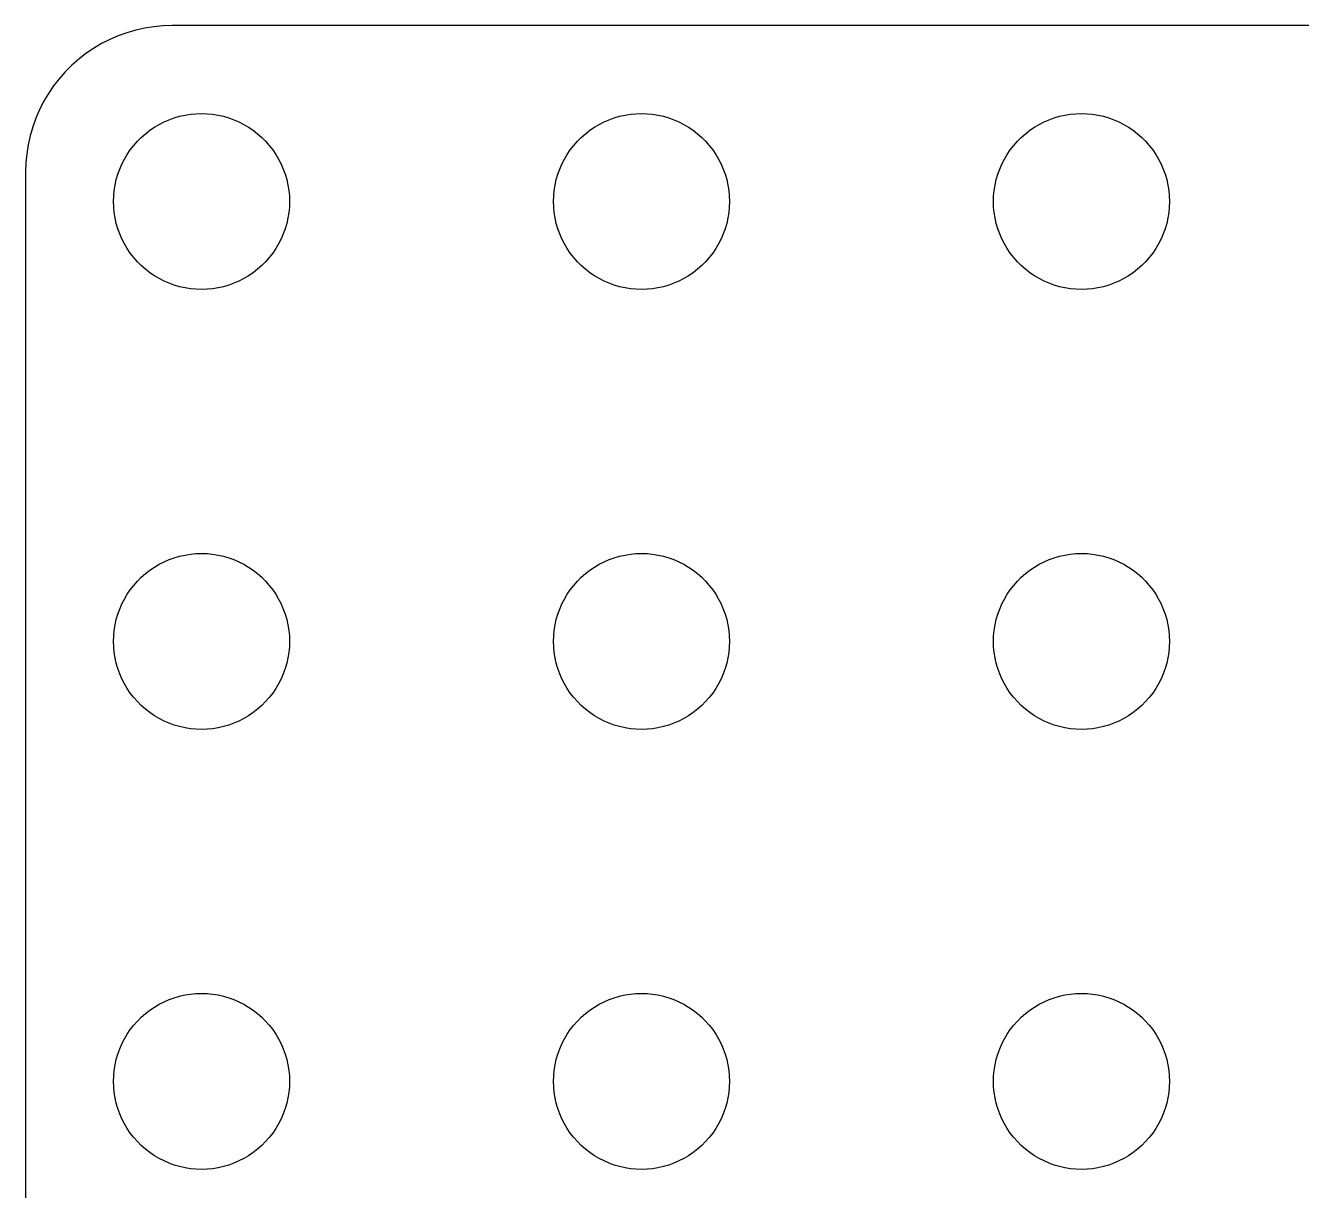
# Model space of a CAD drawing. Header units: metres. Extents: x -43.5 to 43.5, y -36 to 36.
# Drawn here: x -43.5 to 0, y -3.72 to 36 of the extents above; entities that cross this region are included whole.
import ezdxf

# ---------------------------------------------------------------- set-up
doc = ezdxf.new("R2010")
doc.units = ezdxf.units.M

msp = doc.modelspace()

# ---------------------------------------------------------------- linework, layer by layer
for p, q in [((-40.0451, 35.7553), (-40.3406, 35.6489)), ((-39.7435, 35.8429), (-40.0451, 35.7553)), ((-39.4369, 35.9114), (-39.7435, 35.8429)), ((-39.1267, 35.9606), (-39.4369, 35.9114)), ((-38.8139, 35.9901), (-39.1267, 35.9606)), ((-38.5, 36), (-38.8139, 35.9901)), ((38.5, 36), (-38.5, 36)), ((-40.9088, 35.3815), (-41.1791, 35.2216)), ((-40.6289, 35.5241), (-40.9088, 35.3815)), ((-40.3406, 35.6489), (-40.6289, 35.5241)), ((-41.6871, 34.8526), (-41.9227, 34.6448)), ((-41.4389, 35.0451), (-41.6871, 34.8526)), ((-41.1791, 35.2216), (-41.4389, 35.0451)), ((-42.1448, 34.4227), (-42.3526, 34.1871)), ((-41.9227, 34.6448), (-42.1448, 34.4227)), ((-42.5451, 33.9389), (-42.7216, 33.6791)), ((-42.3526, 34.1871), (-42.5451, 33.9389)), ((-42.7216, 33.6791), (-42.8815, 33.4088)), ((-43.0241, 33.1289), (-43.1489, 32.8406)), ((-42.8815, 33.4088), (-43.0241, 33.1289)), ((-43.1489, 32.8406), (-43.2553, 32.5451)), ((-39.1075, 32.533), (-38.9453, 32.6289)), ((-38.9453, 32.6289), (-38.7773, 32.7145)), ((-38.7773, 32.7145), (-38.6044, 32.7893)), ((-38.6044, 32.7893), (-38.427, 32.8532)), ((-38.427, 32.8532), (-38.2461, 32.9057)), ((-38.2461, 32.9057), (-38.0621, 32.9469)), ((-38.0621, 32.9469), (-37.876, 32.9763)), ((-37.876, 32.9763), (-37.6884, 32.9941)), ((-37.6884, 32.9941), (-37.5, 33)), ((-37.5, 33), (-37.3116, 32.9941)), ((-37.3116, 32.9941), (-37.124, 32.9763)), ((-37.124, 32.9763), (-36.9379, 32.9469)), ((-36.9379, 32.9469), (-36.7539, 32.9057)), ((-36.7539, 32.9057), (-36.5729, 32.8532)), ((-36.5729, 32.8532), (-36.3956, 32.7893)), ((-36.3956, 32.7893), (-36.2227, 32.7145)), ((-36.2227, 32.7145), (-36.0547, 32.6289)), ((-36.0547, 32.6289), (-35.8925, 32.533)), ((-24.1075, 32.533), (-23.9453, 32.6289)), ((-23.9453, 32.6289), (-23.7773, 32.7145)), ((-23.7773, 32.7145), (-23.6044, 32.7893)), ((-23.6044, 32.7893), (-23.427, 32.8532)), ((-23.427, 32.8532), (-23.2461, 32.9057)), ((-23.2461, 32.9057), (-23.0621, 32.9469)), ((-23.0621, 32.9469), (-22.876, 32.9763)), ((-22.876, 32.9763), (-22.6884, 32.9941)), ((-22.6884, 32.9941), (-22.5, 33)), ((-22.5, 33), (-22.3116, 32.9941)), ((-22.3116, 32.9941), (-22.124, 32.9763)), ((-22.124, 32.9763), (-21.9379, 32.9469)), ((-21.9379, 32.9469), (-21.7539, 32.9057)), ((-21.7539, 32.9057), (-21.5729, 32.8532)), ((-21.5729, 32.8532), (-21.3956, 32.7893)), ((-21.3956, 32.7893), (-21.2227, 32.7145)), ((-21.2227, 32.7145), (-21.0547, 32.6289)), ((-21.0547, 32.6289), (-20.8925, 32.533)), ((-9.10747, 32.533), (-8.94525, 32.6289)), ((-8.94525, 32.6289), (-8.77733, 32.7145)), ((-8.77733, 32.7145), (-8.60437, 32.7893)), ((-8.60437, 32.7893), (-8.42705, 32.8532)), ((-8.42705, 32.8532), (-8.24606, 32.9057)), ((-8.24606, 32.9057), (-8.06213, 32.9469)), ((-8.06213, 32.9469), (-7.87599, 32.9763)), ((-7.87599, 32.9763), (-7.68837, 32.9941)), ((-7.68837, 32.9941), (-7.5, 33)), ((-7.5, 33), (-7.31161, 32.9941)), ((-7.31161, 32.9941), (-7.12399, 32.9763)), ((-7.12399, 32.9763), (-6.93785, 32.9469)), ((-6.93785, 32.9469), (-6.75392, 32.9057)), ((-6.75392, 32.9057), (-6.57294, 32.8532)), ((-6.57294, 32.8532), (-6.39561, 32.7893)), ((-6.39561, 32.7893), (-6.22266, 32.7145)), ((-6.22266, 32.7145), (-6.05473, 32.6289)), ((-6.05473, 32.6289), (-5.89252, 32.533)), ((-43.3429, 32.2435), (-43.4114, 31.9369)), ((-43.2553, 32.5451), (-43.3429, 32.2435)), ((-39.5536, 32.1869), (-39.4123, 32.3115)), ((-39.4123, 32.3115), (-39.2634, 32.427)), ((-39.2634, 32.427), (-39.1075, 32.533)), ((-35.8925, 32.533), (-35.7366, 32.427)), ((-35.7366, 32.427), (-35.5877, 32.3115)), ((-35.5877, 32.3115), (-35.4464, 32.1869)), ((-24.5536, 32.1869), (-24.4123, 32.3115)), ((-24.4123, 32.3115), (-24.2634, 32.427)), ((-24.2634, 32.427), (-24.1075, 32.533)), ((-20.8925, 32.533), (-20.7366, 32.427)), ((-20.7366, 32.427), (-20.5877, 32.3115)), ((-20.5877, 32.3115), (-20.4464, 32.1869)), ((-9.55363, 32.1869), (-9.41226, 32.3115)), ((-9.41226, 32.3115), (-9.26335, 32.427)), ((-9.26335, 32.427), (-9.10747, 32.533)), ((-5.89252, 32.533), (-5.73663, 32.427)), ((-5.73663, 32.427), (-5.58772, 32.3115)), ((-5.58772, 32.3115), (-5.44635, 32.1869)), ((-43.4114, 31.9369), (-43.4606, 31.6267)), ((-40.033, 31.6075), (-39.927, 31.7634)), ((-39.927, 31.7634), (-39.8115, 31.9123)), ((-39.8115, 31.9123), (-39.6869, 32.0536)), ((-39.6869, 32.0536), (-39.5536, 32.1869)), ((-35.4464, 32.1869), (-35.3131, 32.0536)), ((-35.3131, 32.0536), (-35.1885, 31.9123)), ((-35.1885, 31.9123), (-35.0729, 31.7634)), ((-35.0729, 31.7634), (-34.967, 31.6075)), ((-25.033, 31.6075), (-24.927, 31.7634)), ((-24.927, 31.7634), (-24.8115, 31.9123)), ((-24.8115, 31.9123), (-24.6869, 32.0536)), ((-24.6869, 32.0536), (-24.5536, 32.1869)), ((-20.4464, 32.1869), (-20.3131, 32.0536)), ((-20.3131, 32.0536), (-20.1884, 31.9123)), ((-20.1884, 31.9123), (-20.0729, 31.7634)), ((-20.0729, 31.7634), (-19.967, 31.6075)), ((-10.033, 31.6075), (-9.92705, 31.7634)), ((-9.92705, 31.7634), (-9.81154, 31.9123)), ((-9.81154, 31.9123), (-9.6869, 32.0536)), ((-9.6869, 32.0536), (-9.55363, 32.1869)), ((-5.44635, 32.1869), (-5.31308, 32.0536)), ((-5.31308, 32.0536), (-5.18845, 31.9123)), ((-5.18845, 31.9123), (-5.07294, 31.7634)), ((-5.07294, 31.7634), (-4.96701, 31.6075)), ((-43.4606, 31.6267), (-43.4901, 31.3139)), ((-40.2145, 31.2773), (-40.1289, 31.4453)), ((-40.1289, 31.4453), (-40.033, 31.6075)), ((-34.967, 31.6075), (-34.8711, 31.4453)), ((-34.8711, 31.4453), (-34.7855, 31.2773)), ((-25.2145, 31.2773), (-25.1289, 31.4453)), ((-25.1289, 31.4453), (-25.033, 31.6075)), ((-19.967, 31.6075), (-19.8711, 31.4453)), ((-19.8711, 31.4453), (-19.7855, 31.2773)), ((-10.2145, 31.2773), (-10.1289, 31.4453)), ((-10.1289, 31.4453), (-10.033, 31.6075)), ((-4.96701, 31.6075), (-4.87108, 31.4453)), ((-4.87108, 31.4453), (-4.78551, 31.2773)), ((-43.4901, 31.3139), (-43.5, 31)), ((-43.5, 31), (-43.5, -31)), ((-40.4057, 30.7461), (-40.3532, 30.927)), ((-40.3532, 30.927), (-40.2893, 31.1044)), ((-40.2893, 31.1044), (-40.2145, 31.2773)), ((-34.7855, 31.2773), (-34.7107, 31.1044)), ((-34.7107, 31.1044), (-34.6468, 30.927)), ((-34.6468, 30.927), (-34.5942, 30.7461)), ((-25.4057, 30.7461), (-25.3532, 30.927)), ((-25.3532, 30.927), (-25.2893, 31.1044)), ((-25.2893, 31.1044), (-25.2145, 31.2773)), ((-19.7855, 31.2773), (-19.7107, 31.1044)), ((-19.7107, 31.1044), (-19.6468, 30.927)), ((-19.6468, 30.927), (-19.5942, 30.7461)), ((-10.4057, 30.7461), (-10.3532, 30.927)), ((-10.3532, 30.927), (-10.2893, 31.1044)), ((-10.2893, 31.1044), (-10.2145, 31.2773)), ((-4.78551, 31.2773), (-4.71066, 31.1044)), ((-4.71066, 31.1044), (-4.64682, 30.927)), ((-4.64682, 30.927), (-4.59424, 30.7461)), ((-40.4763, 30.376), (-40.4469, 30.5621)), ((-40.4469, 30.5621), (-40.4057, 30.7461)), ((-34.5942, 30.7461), (-34.5531, 30.5621)), ((-34.5531, 30.5621), (-34.5237, 30.376)), ((-25.4763, 30.376), (-25.4469, 30.5621)), ((-25.4469, 30.5621), (-25.4057, 30.7461)), ((-19.5942, 30.7461), (-19.5531, 30.5621)), ((-19.5531, 30.5621), (-19.5237, 30.376)), ((-10.4763, 30.376), (-10.4469, 30.5621)), ((-10.4469, 30.5621), (-10.4057, 30.7461)), ((-4.59424, 30.7461), (-4.55313, 30.5621)), ((-4.55313, 30.5621), (-4.52365, 30.376)), ((-40.5, 30), (-40.4941, 30.1884)), ((-40.4941, 30.1884), (-40.4763, 30.376)), ((-34.5237, 30.376), (-34.5059, 30.1884)), ((-34.5059, 30.1884), (-34.5, 30)), ((-25.5, 30), (-25.4941, 30.1884)), ((-25.4941, 30.1884), (-25.4763, 30.376)), ((-19.5237, 30.376), (-19.5059, 30.1884)), ((-19.5059, 30.1884), (-19.5, 30)), ((-10.5, 30), (-10.4941, 30.1884)), ((-10.4941, 30.1884), (-10.4763, 30.376)), ((-4.52365, 30.376), (-4.50591, 30.1884)), ((-4.50591, 30.1884), (-4.5, 30)), ((-40.4941, 29.8116), (-40.5, 30)), ((-40.4763, 29.624), (-40.4941, 29.8116)), ((-40.4469, 29.4379), (-40.4763, 29.624)), ((-34.5237, 29.624), (-34.5531, 29.4379)), ((-34.5059, 29.8116), (-34.5237, 29.624)), ((-34.5, 30), (-34.5059, 29.8116)), ((-25.4941, 29.8116), (-25.5, 30)), ((-25.4763, 29.624), (-25.4941, 29.8116)), ((-25.4469, 29.4379), (-25.4763, 29.624)), ((-19.5237, 29.624), (-19.5531, 29.4379)), ((-19.5059, 29.8116), (-19.5237, 29.624)), ((-19.5, 30), (-19.5059, 29.8116)), ((-10.4941, 29.8116), (-10.5, 30)), ((-10.4763, 29.624), (-10.4941, 29.8116)), ((-10.4469, 29.4379), (-10.4763, 29.624)), ((-4.52365, 29.624), (-4.55313, 29.4379)), ((-4.50591, 29.8116), (-4.52365, 29.624)), ((-4.5, 30), (-4.50591, 29.8116)), ((-40.4057, 29.2539), (-40.4469, 29.4379)), ((-40.3532, 29.0729), (-40.4057, 29.2539)), ((-34.5942, 29.2539), (-34.6468, 29.0729)), ((-34.5531, 29.4379), (-34.5942, 29.2539)), ((-25.4057, 29.2539), (-25.4469, 29.4379)), ((-25.3532, 29.0729), (-25.4057, 29.2539)), ((-19.5942, 29.2539), (-19.6468, 29.0729)), ((-19.5531, 29.4379), (-19.5942, 29.2539)), ((-10.4057, 29.2539), (-10.4469, 29.4379)), ((-10.3532, 29.0729), (-10.4057, 29.2539)), ((-4.59424, 29.2539), (-4.64682, 29.0729)), ((-4.55313, 29.4379), (-4.59424, 29.2539)), ((-40.2893, 28.8956), (-40.3532, 29.0729)), ((-40.2145, 28.7227), (-40.2893, 28.8956)), ((-40.1289, 28.5547), (-40.2145, 28.7227)), ((-34.7855, 28.7227), (-34.8711, 28.5547)), ((-34.7107, 28.8956), (-34.7855, 28.7227)), ((-34.6468, 29.0729), (-34.7107, 28.8956)), ((-25.2893, 28.8956), (-25.3532, 29.0729)), ((-25.2145, 28.7227), (-25.2893, 28.8956)), ((-25.1289, 28.5547), (-25.2145, 28.7227)), ((-19.7855, 28.7227), (-19.8711, 28.5547)), ((-19.7107, 28.8956), (-19.7855, 28.7227)), ((-19.6468, 29.0729), (-19.7107, 28.8956)), ((-10.2893, 28.8956), (-10.3532, 29.0729)), ((-10.2145, 28.7227), (-10.2893, 28.8956)), ((-10.1289, 28.5547), (-10.2145, 28.7227)), ((-4.78551, 28.7227), (-4.87108, 28.5547)), ((-4.71066, 28.8956), (-4.78551, 28.7227)), ((-4.64682, 29.0729), (-4.71066, 28.8956)), ((-40.033, 28.3925), (-40.1289, 28.5547)), ((-39.927, 28.2366), (-40.033, 28.3925)), ((-34.967, 28.3925), (-35.0729, 28.2366)), ((-34.8711, 28.5547), (-34.967, 28.3925)), ((-25.033, 28.3925), (-25.1289, 28.5547)), ((-24.927, 28.2366), (-25.033, 28.3925)), ((-19.967, 28.3925), (-20.0729, 28.2366)), ((-19.8711, 28.5547), (-19.967, 28.3925)), ((-10.033, 28.3925), (-10.1289, 28.5547)), ((-9.92705, 28.2366), (-10.033, 28.3925)), ((-4.96701, 28.3925), (-5.07294, 28.2366)), ((-4.87108, 28.5547), (-4.96701, 28.3925)), ((-39.8115, 28.0877), (-39.927, 28.2366)), ((-39.6869, 27.9464), (-39.8115, 28.0877)), ((-39.5536, 27.8131), (-39.6869, 27.9464)), ((-35.3131, 27.9464), (-35.4464, 27.8131)), ((-35.1885, 28.0877), (-35.3131, 27.9464)), ((-35.0729, 28.2366), (-35.1885, 28.0877)), ((-24.8115, 28.0877), (-24.927, 28.2366)), ((-24.6869, 27.9464), (-24.8115, 28.0877)), ((-24.5536, 27.8131), (-24.6869, 27.9464)), ((-20.3131, 27.9464), (-20.4464, 27.8131)), ((-20.1884, 28.0877), (-20.3131, 27.9464)), ((-20.0729, 28.2366), (-20.1884, 28.0877)), ((-9.81154, 28.0877), (-9.92705, 28.2366)), ((-9.6869, 27.9464), (-9.81154, 28.0877)), ((-9.55363, 27.8131), (-9.6869, 27.9464)), ((-5.31308, 27.9464), (-5.44635, 27.8131)), ((-5.18845, 28.0877), (-5.31308, 27.9464)), ((-5.07294, 28.2366), (-5.18845, 28.0877)), ((-39.4123, 27.6884), (-39.5536, 27.8131)), ((-39.2634, 27.5729), (-39.4123, 27.6884)), ((-39.1075, 27.467), (-39.2634, 27.5729)), ((-38.9453, 27.3711), (-39.1075, 27.467)), ((-35.8925, 27.467), (-36.0547, 27.3711)), ((-35.7366, 27.5729), (-35.8925, 27.467)), ((-35.5877, 27.6884), (-35.7366, 27.5729)), ((-35.4464, 27.8131), (-35.5877, 27.6884)), ((-24.4123, 27.6884), (-24.5536, 27.8131)), ((-24.2634, 27.5729), (-24.4123, 27.6884)), ((-24.1075, 27.467), (-24.2634, 27.5729)), ((-23.9453, 27.3711), (-24.1075, 27.467)), ((-20.8925, 27.467), (-21.0547, 27.3711)), ((-20.7366, 27.5729), (-20.8925, 27.467)), ((-20.5877, 27.6884), (-20.7366, 27.5729)), ((-20.4464, 27.8131), (-20.5877, 27.6884)), ((-9.41226, 27.6884), (-9.55363, 27.8131)), ((-9.26335, 27.5729), (-9.41226, 27.6884)), ((-9.10747, 27.467), (-9.26335, 27.5729)), ((-8.94525, 27.3711), (-9.10747, 27.467)), ((-5.89252, 27.467), (-6.05473, 27.3711)), ((-5.73663, 27.5729), (-5.89252, 27.467)), ((-5.58772, 27.6884), (-5.73663, 27.5729)), ((-5.44635, 27.8131), (-5.58772, 27.6884)), ((-38.7773, 27.2855), (-38.9453, 27.3711)), ((-38.6044, 27.2107), (-38.7773, 27.2855)), ((-38.427, 27.1468), (-38.6044, 27.2107)), ((-38.2461, 27.0942), (-38.427, 27.1468)), ((-38.0621, 27.0531), (-38.2461, 27.0942)), ((-37.876, 27.0237), (-38.0621, 27.0531)), ((-37.6884, 27.0059), (-37.876, 27.0237)), ((-37.5, 27), (-37.6884, 27.0059)), ((-37.3116, 27.0059), (-37.5, 27)), ((-37.124, 27.0237), (-37.3116, 27.0059)), ((-36.9379, 27.0531), (-37.124, 27.0237)), ((-36.7539, 27.0942), (-36.9379, 27.0531)), ((-36.5729, 27.1468), (-36.7539, 27.0942)), ((-36.3956, 27.2107), (-36.5729, 27.1468)), ((-36.2227, 27.2855), (-36.3956, 27.2107)), ((-36.0547, 27.3711), (-36.2227, 27.2855)), ((-23.7773, 27.2855), (-23.9453, 27.3711)), ((-23.6044, 27.2107), (-23.7773, 27.2855)), ((-23.427, 27.1468), (-23.6044, 27.2107)), ((-23.2461, 27.0942), (-23.427, 27.1468)), ((-23.0621, 27.0531), (-23.2461, 27.0942)), ((-22.876, 27.0237), (-23.0621, 27.0531)), ((-22.6884, 27.0059), (-22.876, 27.0237)), ((-22.5, 27), (-22.6884, 27.0059)), ((-22.3116, 27.0059), (-22.5, 27)), ((-22.124, 27.0237), (-22.3116, 27.0059)), ((-21.9379, 27.0531), (-22.124, 27.0237)), ((-21.7539, 27.0942), (-21.9379, 27.0531)), ((-21.5729, 27.1468), (-21.7539, 27.0942)), ((-21.3956, 27.2107), (-21.5729, 27.1468)), ((-21.2227, 27.2855), (-21.3956, 27.2107)), ((-21.0547, 27.3711), (-21.2227, 27.2855)), ((-8.77733, 27.2855), (-8.94525, 27.3711)), ((-8.60437, 27.2107), (-8.77733, 27.2855)), ((-8.42705, 27.1468), (-8.60437, 27.2107)), ((-8.24606, 27.0942), (-8.42705, 27.1468)), ((-8.06213, 27.0531), (-8.24606, 27.0942)), ((-7.87599, 27.0237), (-8.06213, 27.0531)), ((-7.68837, 27.0059), (-7.87599, 27.0237)), ((-7.5, 27), (-7.68837, 27.0059)), ((-7.31161, 27.0059), (-7.5, 27)), ((-7.12399, 27.0237), (-7.31161, 27.0059)), ((-6.93785, 27.0531), (-7.12399, 27.0237)), ((-6.75392, 27.0942), (-6.93785, 27.0531)), ((-6.57294, 27.1468), (-6.75392, 27.0942)), ((-6.39561, 27.2107), (-6.57294, 27.1468)), ((-6.22266, 27.2855), (-6.39561, 27.2107)), ((-6.05473, 27.3711), (-6.22266, 27.2855)), ((-38.6044, 17.7893), (-38.427, 17.8532)), ((-38.427, 17.8532), (-38.2461, 17.9057)), ((-38.2461, 17.9057), (-38.0621, 17.9469)), ((-38.0621, 17.9469), (-37.876, 17.9763)), ((-37.876, 17.9763), (-37.6884, 17.9941)), ((-37.6884, 17.9941), (-37.5, 18)), ((-37.5, 18), (-37.3116, 17.9941)), ((-37.3116, 17.9941), (-37.124, 17.9763)), ((-37.124, 17.9763), (-36.9379, 17.9469)), ((-36.9379, 17.9469), (-36.7539, 17.9057)), ((-36.7539, 17.9057), (-36.5729, 17.8532)), ((-36.5729, 17.8532), (-36.3956, 17.7893)), ((-23.6044, 17.7893), (-23.427, 17.8532)), ((-23.427, 17.8532), (-23.2461, 17.9057)), ((-23.2461, 17.9057), (-23.0621, 17.9469)), ((-23.0621, 17.9469), (-22.876, 17.9763)), ((-22.876, 17.9763), (-22.6884, 17.9941)), ((-22.6884, 17.9941), (-22.5, 18)), ((-22.5, 18), (-22.3116, 17.9941)), ((-22.3116, 17.9941), (-22.124, 17.9763)), ((-22.124, 17.9763), (-21.9379, 17.9469)), ((-21.9379, 17.9469), (-21.7539, 17.9057)), ((-21.7539, 17.9057), (-21.5729, 17.8532)), ((-21.5729, 17.8532), (-21.3956, 17.7893)), ((-8.60437, 17.7893), (-8.42705, 17.8532)), ((-8.42705, 17.8532), (-8.24606, 17.9057)), ((-8.24606, 17.9057), (-8.06213, 17.9469)), ((-8.06213, 17.9469), (-7.87599, 17.9763)), ((-7.87599, 17.9763), (-7.68837, 17.9941)), ((-7.68837, 17.9941), (-7.5, 18)), ((-7.5, 18), (-7.31161, 17.9941)), ((-7.31161, 17.9941), (-7.12399, 17.9763)), ((-7.12399, 17.9763), (-6.93785, 17.9469)), ((-6.93785, 17.9469), (-6.75392, 17.9057)), ((-6.75392, 17.9057), (-6.57294, 17.8532)), ((-6.57294, 17.8532), (-6.39561, 17.7893)), ((-39.4123, 17.3115), (-39.2634, 17.427)), ((-39.2634, 17.427), (-39.1075, 17.533)), ((-39.1075, 17.533), (-38.9453, 17.6289)), ((-38.9453, 17.6289), (-38.7773, 17.7145)), ((-38.7773, 17.7145), (-38.6044, 17.7893)), ((-36.3956, 17.7893), (-36.2227, 17.7145)), ((-36.2227, 17.7145), (-36.0547, 17.6289)), ((-36.0547, 17.6289), (-35.8925, 17.533)), ((-35.8925, 17.533), (-35.7366, 17.427)), ((-35.7366, 17.427), (-35.5877, 17.3115)), ((-24.4123, 17.3115), (-24.2634, 17.427)), ((-24.2634, 17.427), (-24.1075, 17.533)), ((-24.1075, 17.533), (-23.9453, 17.6289)), ((-23.9453, 17.6289), (-23.7773, 17.7145)), ((-23.7773, 17.7145), (-23.6044, 17.7893)), ((-21.3956, 17.7893), (-21.2227, 17.7145)), ((-21.2227, 17.7145), (-21.0547, 17.6289)), ((-21.0547, 17.6289), (-20.8925, 17.533)), ((-20.8925, 17.533), (-20.7366, 17.427)), ((-20.7366, 17.427), (-20.5877, 17.3115)), ((-9.41226, 17.3115), (-9.26335, 17.427)), ((-9.26335, 17.427), (-9.10747, 17.533)), ((-9.10747, 17.533), (-8.94525, 17.6289)), ((-8.94525, 17.6289), (-8.77733, 17.7145)), ((-8.77733, 17.7145), (-8.60437, 17.7893)), ((-6.39561, 17.7893), (-6.22266, 17.7145)), ((-6.22266, 17.7145), (-6.05473, 17.6289)), ((-6.05473, 17.6289), (-5.89252, 17.533)), ((-5.89252, 17.533), (-5.73663, 17.427)), ((-5.73663, 17.427), (-5.58772, 17.3115)), ((-39.8115, 16.9123), (-39.6869, 17.0536)), ((-39.6869, 17.0536), (-39.5536, 17.1869)), ((-39.5536, 17.1869), (-39.4123, 17.3115)), ((-35.5877, 17.3115), (-35.4464, 17.1869)), ((-35.4464, 17.1869), (-35.3131, 17.0536)), ((-35.3131, 17.0536), (-35.1885, 16.9123)), ((-24.8115, 16.9123), (-24.6869, 17.0536)), ((-24.6869, 17.0536), (-24.5536, 17.1869)), ((-24.5536, 17.1869), (-24.4123, 17.3115)), ((-20.5877, 17.3115), (-20.4464, 17.1869)), ((-20.4464, 17.1869), (-20.3131, 17.0536)), ((-20.3131, 17.0536), (-20.1884, 16.9123)), ((-9.81154, 16.9123), (-9.6869, 17.0536)), ((-9.6869, 17.0536), (-9.55363, 17.1869)), ((-9.55363, 17.1869), (-9.41226, 17.3115)), ((-5.58772, 17.3115), (-5.44635, 17.1869)), ((-5.44635, 17.1869), (-5.31308, 17.0536)), ((-5.31308, 17.0536), (-5.18845, 16.9123)), ((-40.1289, 16.4453), (-40.033, 16.6075)), ((-40.033, 16.6075), (-39.927, 16.7634)), ((-39.927, 16.7634), (-39.8115, 16.9123)), ((-35.1885, 16.9123), (-35.0729, 16.7634)), ((-35.0729, 16.7634), (-34.967, 16.6075)), ((-34.967, 16.6075), (-34.8711, 16.4453)), ((-25.1289, 16.4453), (-25.033, 16.6075)), ((-25.033, 16.6075), (-24.927, 16.7634)), ((-24.927, 16.7634), (-24.8115, 16.9123)), ((-20.1884, 16.9123), (-20.0729, 16.7634)), ((-20.0729, 16.7634), (-19.967, 16.6075)), ((-19.967, 16.6075), (-19.8711, 16.4453)), ((-10.1289, 16.4453), (-10.033, 16.6075)), ((-10.033, 16.6075), (-9.92705, 16.7634)), ((-9.92705, 16.7634), (-9.81154, 16.9123)), ((-5.18845, 16.9123), (-5.07294, 16.7634)), ((-5.07294, 16.7634), (-4.96701, 16.6075)), ((-4.96701, 16.6075), (-4.87108, 16.4453)), ((-40.3532, 15.927), (-40.2893, 16.1044)), ((-40.2893, 16.1044), (-40.2145, 16.2773)), ((-40.2145, 16.2773), (-40.1289, 16.4453)), ((-34.8711, 16.4453), (-34.7855, 16.2773)), ((-34.7855, 16.2773), (-34.7107, 16.1044)), ((-34.7107, 16.1044), (-34.6468, 15.927)), ((-25.3532, 15.927), (-25.2893, 16.1044)), ((-25.2893, 16.1044), (-25.2145, 16.2773)), ((-25.2145, 16.2773), (-25.1289, 16.4453)), ((-19.8711, 16.4453), (-19.7855, 16.2773)), ((-19.7855, 16.2773), (-19.7107, 16.1044)), ((-19.7107, 16.1044), (-19.6468, 15.927)), ((-10.3532, 15.927), (-10.2893, 16.1044)), ((-10.2893, 16.1044), (-10.2145, 16.2773)), ((-10.2145, 16.2773), (-10.1289, 16.4453)), ((-4.87108, 16.4453), (-4.78551, 16.2773)), ((-4.78551, 16.2773), (-4.71066, 16.1044)), ((-4.71066, 16.1044), (-4.64682, 15.927)), ((-40.4469, 15.5621), (-40.4057, 15.7461)), ((-40.4057, 15.7461), (-40.3532, 15.927)), ((-34.6468, 15.927), (-34.5942, 15.7461)), ((-34.5942, 15.7461), (-34.5531, 15.5621)), ((-25.4469, 15.5621), (-25.4057, 15.7461)), ((-25.4057, 15.7461), (-25.3532, 15.927)), ((-19.6468, 15.927), (-19.5942, 15.7461)), ((-19.5942, 15.7461), (-19.5531, 15.5621)), ((-10.4469, 15.5621), (-10.4057, 15.7461)), ((-10.4057, 15.7461), (-10.3532, 15.927)), ((-4.64682, 15.927), (-4.59424, 15.7461)), ((-4.59424, 15.7461), (-4.55313, 15.5621)), ((-40.4941, 15.1884), (-40.4763, 15.376)), ((-40.4763, 15.376), (-40.4469, 15.5621)), ((-34.5531, 15.5621), (-34.5237, 15.376)), ((-34.5237, 15.376), (-34.5059, 15.1884)), ((-25.4941, 15.1884), (-25.4763, 15.376)), ((-25.4763, 15.376), (-25.4469, 15.5621)), ((-19.5531, 15.5621), (-19.5237, 15.376)), ((-19.5237, 15.376), (-19.5059, 15.1884)), ((-10.4941, 15.1884), (-10.4763, 15.376)), ((-10.4763, 15.376), (-10.4469, 15.5621)), ((-4.55313, 15.5621), (-4.52365, 15.376)), ((-4.52365, 15.376), (-4.50591, 15.1884)), ((-40.5, 15), (-40.4941, 15.1884)), ((-40.4941, 14.8116), (-40.5, 15)), ((-40.4763, 14.624), (-40.4941, 14.8116)), ((-34.5059, 14.8116), (-34.5237, 14.624)), ((-34.5059, 15.1884), (-34.5, 15)), ((-34.5, 15), (-34.5059, 14.8116)), ((-25.5, 15), (-25.4941, 15.1884)), ((-25.4941, 14.8116), (-25.5, 15)), ((-25.4763, 14.624), (-25.4941, 14.8116)), ((-19.5059, 14.8116), (-19.5237, 14.624)), ((-19.5059, 15.1884), (-19.5, 15)), ((-19.5, 15), (-19.5059, 14.8116)), ((-10.5, 15), (-10.4941, 15.1884)), ((-10.4941, 14.8116), (-10.5, 15)), ((-10.4763, 14.624), (-10.4941, 14.8116)), ((-4.50591, 14.8116), (-4.52365, 14.624)), ((-4.50591, 15.1884), (-4.5, 15)), ((-4.5, 15), (-4.50591, 14.8116)), ((-40.4469, 14.4379), (-40.4763, 14.624)), ((-40.4057, 14.2539), (-40.4469, 14.4379)), ((-34.5531, 14.4379), (-34.5942, 14.2539)), ((-34.5237, 14.624), (-34.5531, 14.4379)), ((-25.4469, 14.4379), (-25.4763, 14.624)), ((-25.4057, 14.2539), (-25.4469, 14.4379)), ((-19.5531, 14.4379), (-19.5942, 14.2539)), ((-19.5237, 14.624), (-19.5531, 14.4379)), ((-10.4469, 14.4379), (-10.4763, 14.624)), ((-10.4057, 14.2539), (-10.4469, 14.4379)), ((-4.55313, 14.4379), (-4.59424, 14.2539)), ((-4.52365, 14.624), (-4.55313, 14.4379)), ((-40.3532, 14.0729), (-40.4057, 14.2539)), ((-40.2893, 13.8956), (-40.3532, 14.0729)), ((-34.6468, 14.0729), (-34.7107, 13.8956)), ((-34.5942, 14.2539), (-34.6468, 14.0729)), ((-25.3532, 14.0729), (-25.4057, 14.2539)), ((-25.2893, 13.8956), (-25.3532, 14.0729)), ((-19.6468, 14.0729), (-19.7107, 13.8956)), ((-19.5942, 14.2539), (-19.6468, 14.0729)), ((-10.3532, 14.0729), (-10.4057, 14.2539)), ((-10.2893, 13.8956), (-10.3532, 14.0729)), ((-4.64682, 14.0729), (-4.71066, 13.8956)), ((-4.59424, 14.2539), (-4.64682, 14.0729)), ((-40.2145, 13.7227), (-40.2893, 13.8956)), ((-40.1289, 13.5547), (-40.2145, 13.7227)), ((-40.033, 13.3925), (-40.1289, 13.5547)), ((-34.8711, 13.5547), (-34.967, 13.3925)), ((-34.7855, 13.7227), (-34.8711, 13.5547)), ((-34.7107, 13.8956), (-34.7855, 13.7227)), ((-25.2145, 13.7227), (-25.2893, 13.8956)), ((-25.1289, 13.5547), (-25.2145, 13.7227)), ((-25.033, 13.3925), (-25.1289, 13.5547)), ((-19.8711, 13.5547), (-19.967, 13.3925)), ((-19.7855, 13.7227), (-19.8711, 13.5547)), ((-19.7107, 13.8956), (-19.7855, 13.7227)), ((-10.2145, 13.7227), (-10.2893, 13.8956)), ((-10.1289, 13.5547), (-10.2145, 13.7227)), ((-10.033, 13.3925), (-10.1289, 13.5547)), ((-4.87108, 13.5547), (-4.96701, 13.3925)), ((-4.78551, 13.7227), (-4.87108, 13.5547)), ((-4.71066, 13.8956), (-4.78551, 13.7227)), ((-39.927, 13.2366), (-40.033, 13.3925)), ((-39.8115, 13.0877), (-39.927, 13.2366)), ((-39.6869, 12.9464), (-39.8115, 13.0877)), ((-35.1885, 13.0877), (-35.3131, 12.9464)), ((-35.0729, 13.2366), (-35.1885, 13.0877)), ((-34.967, 13.3925), (-35.0729, 13.2366)), ((-24.927, 13.2366), (-25.033, 13.3925)), ((-24.8115, 13.0877), (-24.927, 13.2366)), ((-24.6869, 12.9464), (-24.8115, 13.0877)), ((-20.1884, 13.0877), (-20.3131, 12.9464)), ((-20.0729, 13.2366), (-20.1884, 13.0877)), ((-19.967, 13.3925), (-20.0729, 13.2366)), ((-9.92705, 13.2366), (-10.033, 13.3925)), ((-9.81154, 13.0877), (-9.92705, 13.2366)), ((-9.6869, 12.9464), (-9.81154, 13.0877)), ((-5.18845, 13.0877), (-5.31308, 12.9464)), ((-5.07294, 13.2366), (-5.18845, 13.0877)), ((-4.96701, 13.3925), (-5.07294, 13.2366)), ((-39.5536, 12.8131), (-39.6869, 12.9464)), ((-39.4123, 12.6884), (-39.5536, 12.8131)), ((-39.2634, 12.5729), (-39.4123, 12.6884)), ((-35.5877, 12.6884), (-35.7366, 12.5729)), ((-35.4464, 12.8131), (-35.5877, 12.6884)), ((-35.3131, 12.9464), (-35.4464, 12.8131)), ((-24.5536, 12.8131), (-24.6869, 12.9464)), ((-24.4123, 12.6884), (-24.5536, 12.8131)), ((-24.2634, 12.5729), (-24.4123, 12.6884)), ((-20.5877, 12.6884), (-20.7366, 12.5729)), ((-20.4464, 12.8131), (-20.5877, 12.6884)), ((-20.3131, 12.9464), (-20.4464, 12.8131)), ((-9.55363, 12.8131), (-9.6869, 12.9464)), ((-9.41226, 12.6884), (-9.55363, 12.8131)), ((-9.26335, 12.5729), (-9.41226, 12.6884)), ((-5.58772, 12.6884), (-5.73663, 12.5729)), ((-5.44635, 12.8131), (-5.58772, 12.6884)), ((-5.31308, 12.9464), (-5.44635, 12.8131)), ((-39.1075, 12.467), (-39.2634, 12.5729)), ((-38.9453, 12.3711), (-39.1075, 12.467)), ((-38.7773, 12.2855), (-38.9453, 12.3711)), ((-38.6044, 12.2107), (-38.7773, 12.2855)), ((-38.427, 12.1468), (-38.6044, 12.2107)), ((-36.3956, 12.2107), (-36.5729, 12.1468)), ((-36.2227, 12.2855), (-36.3956, 12.2107)), ((-36.0547, 12.3711), (-36.2227, 12.2855)), ((-35.8925, 12.467), (-36.0547, 12.3711)), ((-35.7366, 12.5729), (-35.8925, 12.467)), ((-24.1075, 12.467), (-24.2634, 12.5729)), ((-23.9453, 12.3711), (-24.1075, 12.467)), ((-23.7773, 12.2855), (-23.9453, 12.3711)), ((-23.6044, 12.2107), (-23.7773, 12.2855)), ((-23.427, 12.1468), (-23.6044, 12.2107)), ((-21.3956, 12.2107), (-21.5729, 12.1468)), ((-21.2227, 12.2855), (-21.3956, 12.2107)), ((-21.0547, 12.3711), (-21.2227, 12.2855)), ((-20.8925, 12.467), (-21.0547, 12.3711)), ((-20.7366, 12.5729), (-20.8925, 12.467)), ((-9.10747, 12.467), (-9.26335, 12.5729)), ((-8.94525, 12.3711), (-9.10747, 12.467)), ((-8.77733, 12.2855), (-8.94525, 12.3711)), ((-8.60437, 12.2107), (-8.77733, 12.2855)), ((-8.42705, 12.1468), (-8.60437, 12.2107)), ((-6.39561, 12.2107), (-6.57294, 12.1468)), ((-6.22266, 12.2855), (-6.39561, 12.2107)), ((-6.05473, 12.3711), (-6.22266, 12.2855)), ((-5.89252, 12.467), (-6.05473, 12.3711)), ((-5.73663, 12.5729), (-5.89252, 12.467)), ((-38.2461, 12.0942), (-38.427, 12.1468)), ((-38.0621, 12.0531), (-38.2461, 12.0942)), ((-37.876, 12.0237), (-38.0621, 12.0531)), ((-37.6884, 12.0059), (-37.876, 12.0237)), ((-37.5, 12), (-37.6884, 12.0059)), ((-37.3116, 12.0059), (-37.5, 12)), ((-37.124, 12.0237), (-37.3116, 12.0059)), ((-36.9379, 12.0531), (-37.124, 12.0237)), ((-36.7539, 12.0942), (-36.9379, 12.0531)), ((-36.5729, 12.1468), (-36.7539, 12.0942)), ((-23.2461, 12.0942), (-23.427, 12.1468)), ((-23.0621, 12.0531), (-23.2461, 12.0942)), ((-22.876, 12.0237), (-23.0621, 12.0531)), ((-22.6884, 12.0059), (-22.876, 12.0237)), ((-22.5, 12), (-22.6884, 12.0059)), ((-22.3116, 12.0059), (-22.5, 12)), ((-22.124, 12.0237), (-22.3116, 12.0059)), ((-21.9379, 12.0531), (-22.124, 12.0237)), ((-21.7539, 12.0942), (-21.9379, 12.0531)), ((-21.5729, 12.1468), (-21.7539, 12.0942)), ((-8.24606, 12.0942), (-8.42705, 12.1468)), ((-8.06213, 12.0531), (-8.24606, 12.0942)), ((-7.87599, 12.0237), (-8.06213, 12.0531)), ((-7.68837, 12.0059), (-7.87599, 12.0237)), ((-7.5, 12), (-7.68837, 12.0059)), ((-7.31161, 12.0059), (-7.5, 12)), ((-7.12399, 12.0237), (-7.31161, 12.0059)), ((-6.93785, 12.0531), (-7.12399, 12.0237)), ((-6.75392, 12.0942), (-6.93785, 12.0531)), ((-6.57294, 12.1468), (-6.75392, 12.0942)), ((-39.1075, 2.53297), (-38.9453, 2.62891)), ((-38.9453, 2.62891), (-38.7773, 2.71448)), ((-38.7773, 2.71448), (-38.6044, 2.78932)), ((-38.6044, 2.78932), (-38.427, 2.85316)), ((-38.427, 2.85316), (-38.2461, 2.90575)), ((-38.2461, 2.90575), (-38.0621, 2.94685)), ((-38.0621, 2.94685), (-37.876, 2.97633)), ((-37.876, 2.97633), (-37.6884, 2.99408)), ((-37.6884, 2.99408), (-37.5, 3)), ((-37.5, 3), (-37.3116, 2.99408)), ((-37.3116, 2.99408), (-37.124, 2.97633)), ((-37.124, 2.97633), (-36.9379, 2.94685)), ((-36.9379, 2.94685), (-36.7539, 2.90575)), ((-36.7539, 2.90575), (-36.5729, 2.85316)), ((-36.5729, 2.85316), (-36.3956, 2.78932)), ((-36.3956, 2.78932), (-36.2227, 2.71448)), ((-36.2227, 2.71448), (-36.0547, 2.62891)), ((-36.0547, 2.62891), (-35.8925, 2.53297)), ((-24.1075, 2.53297), (-23.9453, 2.62891)), ((-23.9453, 2.62891), (-23.7773, 2.71448)), ((-23.7773, 2.71448), (-23.6044, 2.78932)), ((-23.6044, 2.78932), (-23.427, 2.85316)), ((-23.427, 2.85316), (-23.2461, 2.90575)), ((-23.2461, 2.90575), (-23.0621, 2.94685)), ((-23.0621, 2.94685), (-22.876, 2.97633)), ((-22.876, 2.97633), (-22.6884, 2.99408)), ((-22.6884, 2.99408), (-22.5, 3)), ((-22.5, 3), (-22.3116, 2.99408)), ((-22.3116, 2.99408), (-22.124, 2.97633)), ((-22.124, 2.97633), (-21.9379, 2.94685)), ((-21.9379, 2.94685), (-21.7539, 2.90575)), ((-21.7539, 2.90575), (-21.5729, 2.85316)), ((-21.5729, 2.85316), (-21.3956, 2.78932)), ((-21.3956, 2.78932), (-21.2227, 2.71448)), ((-21.2227, 2.71448), (-21.0547, 2.62891)), ((-21.0547, 2.62891), (-20.8925, 2.53297)), ((-9.10747, 2.53297), (-8.94525, 2.62891)), ((-8.94525, 2.62891), (-8.77733, 2.71448)), ((-8.77733, 2.71448), (-8.60437, 2.78932)), ((-8.60437, 2.78932), (-8.42705, 2.85316)), ((-8.42705, 2.85316), (-8.24606, 2.90575)), ((-8.24606, 2.90575), (-8.06213, 2.94685)), ((-8.06213, 2.94685), (-7.87599, 2.97633)), ((-7.87599, 2.97633), (-7.68837, 2.99408)), ((-7.68837, 2.99408), (-7.5, 3)), ((-7.5, 3), (-7.31161, 2.99408)), ((-7.31161, 2.99408), (-7.12399, 2.97633)), ((-7.12399, 2.97633), (-6.93785, 2.94685)), ((-6.93785, 2.94685), (-6.75392, 2.90575)), ((-6.75392, 2.90575), (-6.57294, 2.85316)), ((-6.57294, 2.85316), (-6.39561, 2.78932)), ((-6.39561, 2.78932), (-6.22266, 2.71448)), ((-6.22266, 2.71448), (-6.05473, 2.62891)), ((-6.05473, 2.62891), (-5.89252, 2.53297)), ((-39.6869, 2.05363), (-39.5536, 2.1869)), ((-39.5536, 2.1869), (-39.4123, 2.31154)), ((-39.4123, 2.31154), (-39.2634, 2.42705)), ((-39.2634, 2.42705), (-39.1075, 2.53297)), ((-35.8925, 2.53297), (-35.7366, 2.42705)), ((-35.7366, 2.42705), (-35.5877, 2.31154)), ((-35.5877, 2.31154), (-35.4464, 2.1869)), ((-35.4464, 2.1869), (-35.3131, 2.05363)), ((-24.6869, 2.05363), (-24.5536, 2.1869)), ((-24.5536, 2.1869), (-24.4123, 2.31154)), ((-24.4123, 2.31154), (-24.2634, 2.42705)), ((-24.2634, 2.42705), (-24.1075, 2.53297)), ((-20.8925, 2.53297), (-20.7366, 2.42705)), ((-20.7366, 2.42705), (-20.5877, 2.31154)), ((-20.5877, 2.31154), (-20.4464, 2.1869)), ((-20.4464, 2.1869), (-20.3131, 2.05363)), ((-9.6869, 2.05363), (-9.55363, 2.1869)), ((-9.55363, 2.1869), (-9.41226, 2.31154)), ((-9.41226, 2.31154), (-9.26335, 2.42705)), ((-9.26335, 2.42705), (-9.10747, 2.53297)), ((-5.89252, 2.53297), (-5.73663, 2.42705)), ((-5.73663, 2.42705), (-5.58772, 2.31154)), ((-5.58772, 2.31154), (-5.44635, 2.1869)), ((-5.44635, 2.1869), (-5.31308, 2.05363)), ((-40.033, 1.60747), (-39.927, 1.76335)), ((-39.927, 1.76335), (-39.8115, 1.91226)), ((-39.8115, 1.91226), (-39.6869, 2.05363)), ((-35.3131, 2.05363), (-35.1885, 1.91226)), ((-35.1885, 1.91226), (-35.0729, 1.76335)), ((-35.0729, 1.76335), (-34.967, 1.60747)), ((-25.033, 1.60747), (-24.927, 1.76335)), ((-24.927, 1.76335), (-24.8115, 1.91226)), ((-24.8115, 1.91226), (-24.6869, 2.05363)), ((-20.3131, 2.05363), (-20.1884, 1.91226)), ((-20.1884, 1.91226), (-20.0729, 1.76335)), ((-20.0729, 1.76335), (-19.967, 1.60747)), ((-10.033, 1.60747), (-9.92705, 1.76335)), ((-9.92705, 1.76335), (-9.81154, 1.91226)), ((-9.81154, 1.91226), (-9.6869, 2.05363)), ((-5.31308, 2.05363), (-5.18845, 1.91226)), ((-5.18845, 1.91226), (-5.07294, 1.76335)), ((-5.07294, 1.76335), (-4.96701, 1.60747)), ((-40.2145, 1.27733), (-40.1289, 1.44525)), ((-40.1289, 1.44525), (-40.033, 1.60747)), ((-34.967, 1.60747), (-34.8711, 1.44525)), ((-34.8711, 1.44525), (-34.7855, 1.27733)), ((-25.2145, 1.27733), (-25.1289, 1.44525)), ((-25.1289, 1.44525), (-25.033, 1.60747)), ((-19.967, 1.60747), (-19.8711, 1.44525)), ((-19.8711, 1.44525), (-19.7855, 1.27733)), ((-10.2145, 1.27733), (-10.1289, 1.44525)), ((-10.1289, 1.44525), (-10.033, 1.60747)), ((-4.96701, 1.60747), (-4.87108, 1.44525)), ((-4.87108, 1.44525), (-4.78551, 1.27733)), ((-40.4057, 0.74606), (-40.3532, 0.92705)), ((-40.3532, 0.92705), (-40.2893, 1.10437)), ((-40.2893, 1.10437), (-40.2145, 1.27733)), ((-34.7855, 1.27733), (-34.7107, 1.10437)), ((-34.7107, 1.10437), (-34.6468, 0.92705)), ((-34.6468, 0.92705), (-34.5942, 0.74606)), ((-25.4057, 0.74606), (-25.3532, 0.92705)), ((-25.3532, 0.92705), (-25.2893, 1.10437)), ((-25.2893, 1.10437), (-25.2145, 1.27733)), ((-19.7855, 1.27733), (-19.7107, 1.10437)), ((-19.7107, 1.10437), (-19.6468, 0.92705)), ((-19.6468, 0.92705), (-19.5942, 0.74606)), ((-10.4057, 0.74606), (-10.3532, 0.92705)), ((-10.3532, 0.92705), (-10.2893, 1.10437)), ((-10.2893, 1.10437), (-10.2145, 1.27733)), ((-4.78551, 1.27733), (-4.71066, 1.10437)), ((-4.71066, 1.10437), (-4.64682, 0.92705)), ((-4.64682, 0.92705), (-4.59424, 0.74606)), ((-40.4763, 0.37599), (-40.4469, 0.56213)), ((-40.4469, 0.56213), (-40.4057, 0.74606)), ((-34.5942, 0.74606), (-34.5531, 0.56213)), ((-34.5531, 0.56213), (-34.5237, 0.37599)), ((-25.4763, 0.37599), (-25.4469, 0.56213)), ((-25.4469, 0.56213), (-25.4057, 0.74606)), ((-19.5942, 0.74606), (-19.5531, 0.56213)), ((-19.5531, 0.56213), (-19.5237, 0.37599)), ((-10.4763, 0.37599), (-10.4469, 0.56213)), ((-10.4469, 0.56213), (-10.4057, 0.74606)), ((-4.59424, 0.74606), (-4.55313, 0.56213)), ((-4.55313, 0.56213), (-4.52365, 0.37599)), ((-40.5, 0), (-40.4941, 0.18837)), ((-40.4941, -0.18837), (-40.5, 0)), ((-40.4941, 0.18837), (-40.4763, 0.37599)), ((-34.5237, 0.37599), (-34.5059, 0.18837)), ((-34.5059, 0.18837), (-34.5, 0)), ((-34.5, 0), (-34.5059, -0.18837)), ((-25.5, 0), (-25.4941, 0.18837)), ((-25.4941, -0.18837), (-25.5, 0)), ((-25.4941, 0.18837), (-25.4763, 0.37599)), ((-19.5237, 0.37599), (-19.5059, 0.18837)), ((-19.5059, 0.18837), (-19.5, 0)), ((-19.5, 0), (-19.5059, -0.18837)), ((-10.5, 0), (-10.4941, 0.18837)), ((-10.4941, -0.18837), (-10.5, 0)), ((-10.4941, 0.18837), (-10.4763, 0.37599)), ((-4.52365, 0.37599), (-4.50591, 0.18837)), ((-4.50591, 0.18837), (-4.5, 0)), ((-4.5, 0), (-4.50591, -0.18837)), ((-40.4763, -0.37599), (-40.4941, -0.18837)), ((-40.4469, -0.56213), (-40.4763, -0.37599)), ((-34.5237, -0.37599), (-34.5531, -0.56213)), ((-34.5059, -0.18837), (-34.5237, -0.37599)), ((-25.4763, -0.37599), (-25.4941, -0.18837)), ((-25.4469, -0.56213), (-25.4763, -0.37599)), ((-19.5237, -0.37599), (-19.5531, -0.56213)), ((-19.5059, -0.18837), (-19.5237, -0.37599)), ((-10.4763, -0.37599), (-10.4941, -0.18837)), ((-10.4469, -0.56213), (-10.4763, -0.37599)), ((-4.52365, -0.37599), (-4.55313, -0.56213)), ((-4.50591, -0.18837), (-4.52365, -0.37599)), ((-40.4057, -0.74606), (-40.4469, -0.56213)), ((-40.3532, -0.92705), (-40.4057, -0.74606)), ((-34.5942, -0.74606), (-34.6468, -0.92705)), ((-34.5531, -0.56213), (-34.5942, -0.74606)), ((-25.4057, -0.74606), (-25.4469, -0.56213)), ((-25.3532, -0.92705), (-25.4057, -0.74606)), ((-19.5942, -0.74606), (-19.6468, -0.92705)), ((-19.5531, -0.56213), (-19.5942, -0.74606)), ((-10.4057, -0.74606), (-10.4469, -0.56213)), ((-10.3532, -0.92705), (-10.4057, -0.74606)), ((-4.59424, -0.74606), (-4.64682, -0.92705)), ((-4.55313, -0.56213), (-4.59424, -0.74606)), ((-40.2893, -1.10437), (-40.3532, -0.92705)), ((-40.2145, -1.27733), (-40.2893, -1.10437)), ((-40.1289, -1.44525), (-40.2145, -1.27733)), ((-34.7855, -1.27733), (-34.8711, -1.44525)), ((-34.7107, -1.10437), (-34.7855, -1.27733)), ((-34.6468, -0.92705), (-34.7107, -1.10437)), ((-25.2893, -1.10437), (-25.3532, -0.92705)), ((-25.2145, -1.27733), (-25.2893, -1.10437)), ((-25.1289, -1.44525), (-25.2145, -1.27733)), ((-19.7855, -1.27733), (-19.8711, -1.44525)), ((-19.7107, -1.10437), (-19.7855, -1.27733)), ((-19.6468, -0.92705), (-19.7107, -1.10437)), ((-10.2893, -1.10437), (-10.3532, -0.92705)), ((-10.2145, -1.27733), (-10.2893, -1.10437)), ((-10.1289, -1.44525), (-10.2145, -1.27733)), ((-4.78551, -1.27733), (-4.87108, -1.44525)), ((-4.71066, -1.10437), (-4.78551, -1.27733)), ((-4.64682, -0.92705), (-4.71066, -1.10437)), ((-40.033, -1.60747), (-40.1289, -1.44525)), ((-39.927, -1.76335), (-40.033, -1.60747)), ((-34.967, -1.60747), (-35.0729, -1.76335)), ((-34.8711, -1.44525), (-34.967, -1.60747)), ((-25.033, -1.60747), (-25.1289, -1.44525)), ((-24.927, -1.76335), (-25.033, -1.60747)), ((-19.967, -1.60747), (-20.0729, -1.76335)), ((-19.8711, -1.44525), (-19.967, -1.60747)), ((-10.033, -1.60747), (-10.1289, -1.44525)), ((-9.92705, -1.76335), (-10.033, -1.60747)), ((-4.96701, -1.60747), (-5.07294, -1.76335)), ((-4.87108, -1.44525), (-4.96701, -1.60747)), ((-39.8115, -1.91226), (-39.927, -1.76335)), ((-39.6869, -2.05363), (-39.8115, -1.91226)), ((-39.5536, -2.1869), (-39.6869, -2.05363)), ((-35.3131, -2.05363), (-35.4464, -2.1869)), ((-35.1885, -1.91226), (-35.3131, -2.05363)), ((-35.0729, -1.76335), (-35.1885, -1.91226)), ((-24.8115, -1.91226), (-24.927, -1.76335)), ((-24.6869, -2.05363), (-24.8115, -1.91226)), ((-24.5536, -2.1869), (-24.6869, -2.05363)), ((-20.3131, -2.05363), (-20.4464, -2.1869)), ((-20.1884, -1.91226), (-20.3131, -2.05363)), ((-20.0729, -1.76335), (-20.1884, -1.91226)), ((-9.81154, -1.91226), (-9.92705, -1.76335)), ((-9.6869, -2.05363), (-9.81154, -1.91226)), ((-9.55363, -2.1869), (-9.6869, -2.05363)), ((-5.31308, -2.05363), (-5.44635, -2.1869)), ((-5.18845, -1.91226), (-5.31308, -2.05363)), ((-5.07294, -1.76335), (-5.18845, -1.91226)), ((-39.4123, -2.31154), (-39.5536, -2.1869)), ((-39.2634, -2.42705), (-39.4123, -2.31154)), ((-39.1075, -2.53297), (-39.2634, -2.42705)), ((-38.9453, -2.62891), (-39.1075, -2.53297)), ((-35.8925, -2.53297), (-36.0547, -2.62891)), ((-35.7366, -2.42705), (-35.8925, -2.53297)), ((-35.5877, -2.31154), (-35.7366, -2.42705)), ((-35.4464, -2.1869), (-35.5877, -2.31154)), ((-24.4123, -2.31154), (-24.5536, -2.1869)), ((-24.2634, -2.42705), (-24.4123, -2.31154)), ((-24.1075, -2.53297), (-24.2634, -2.42705)), ((-23.9453, -2.62891), (-24.1075, -2.53297)), ((-20.8925, -2.53297), (-21.0547, -2.62891)), ((-20.7366, -2.42705), (-20.8925, -2.53297)), ((-20.5877, -2.31154), (-20.7366, -2.42705)), ((-20.4464, -2.1869), (-20.5877, -2.31154)), ((-9.41226, -2.31154), (-9.55363, -2.1869)), ((-9.26335, -2.42705), (-9.41226, -2.31154)), ((-9.10747, -2.53297), (-9.26335, -2.42705)), ((-8.94525, -2.62891), (-9.10747, -2.53297)), ((-5.89252, -2.53297), (-6.05473, -2.62891)), ((-5.73663, -2.42705), (-5.89252, -2.53297)), ((-5.58772, -2.31154), (-5.73663, -2.42705)), ((-5.44635, -2.1869), (-5.58772, -2.31154)), ((-38.7773, -2.71448), (-38.9453, -2.62891)), ((-38.6044, -2.78932), (-38.7773, -2.71448)), ((-38.427, -2.85316), (-38.6044, -2.78932)), ((-38.2461, -2.90575), (-38.427, -2.85316)), ((-38.0621, -2.94685), (-38.2461, -2.90575)), ((-37.876, -2.97633), (-38.0621, -2.94685)), ((-37.6884, -2.99408), (-37.876, -2.97633)), ((-37.5, -3), (-37.6884, -2.99408)), ((-37.3116, -2.99408), (-37.5, -3)), ((-37.124, -2.97633), (-37.3116, -2.99408)), ((-36.9379, -2.94685), (-37.124, -2.97633)), ((-36.7539, -2.90575), (-36.9379, -2.94685)), ((-36.5729, -2.85316), (-36.7539, -2.90575)), ((-36.3956, -2.78932), (-36.5729, -2.85316)), ((-36.2227, -2.71448), (-36.3956, -2.78932)), ((-36.0547, -2.62891), (-36.2227, -2.71448)), ((-23.7773, -2.71448), (-23.9453, -2.62891)), ((-23.6044, -2.78932), (-23.7773, -2.71448)), ((-23.427, -2.85316), (-23.6044, -2.78932)), ((-23.2461, -2.90575), (-23.427, -2.85316)), ((-23.0621, -2.94685), (-23.2461, -2.90575)), ((-22.876, -2.97633), (-23.0621, -2.94685)), ((-22.6884, -2.99408), (-22.876, -2.97633)), ((-22.5, -3), (-22.6884, -2.99408)), ((-22.3116, -2.99408), (-22.5, -3)), ((-22.124, -2.97633), (-22.3116, -2.99408)), ((-21.9379, -2.94685), (-22.124, -2.97633)), ((-21.7539, -2.90575), (-21.9379, -2.94685)), ((-21.5729, -2.85316), (-21.7539, -2.90575)), ((-21.3956, -2.78932), (-21.5729, -2.85316)), ((-21.2227, -2.71448), (-21.3956, -2.78932)), ((-21.0547, -2.62891), (-21.2227, -2.71448)), ((-8.77733, -2.71448), (-8.94525, -2.62891)), ((-8.60437, -2.78932), (-8.77733, -2.71448)), ((-8.42705, -2.85316), (-8.60437, -2.78932)), ((-8.24606, -2.90575), (-8.42705, -2.85316)), ((-8.06213, -2.94685), (-8.24606, -2.90575)), ((-7.87599, -2.97633), (-8.06213, -2.94685)), ((-7.68837, -2.99408), (-7.87599, -2.97633)), ((-7.5, -3), (-7.68837, -2.99408)), ((-7.31161, -2.99408), (-7.5, -3)), ((-7.12399, -2.97633), (-7.31161, -2.99408)), ((-6.93785, -2.94685), (-7.12399, -2.97633)), ((-6.75392, -2.90575), (-6.93785, -2.94685)), ((-6.57294, -2.85316), (-6.75392, -2.90575)), ((-6.39561, -2.78932), (-6.57294, -2.85316)), ((-6.22266, -2.71448), (-6.39561, -2.78932)), ((-6.05473, -2.62891), (-6.22266, -2.71448))]:
    msp.add_line(p, q)

doc.saveas('drawing.dxf')
